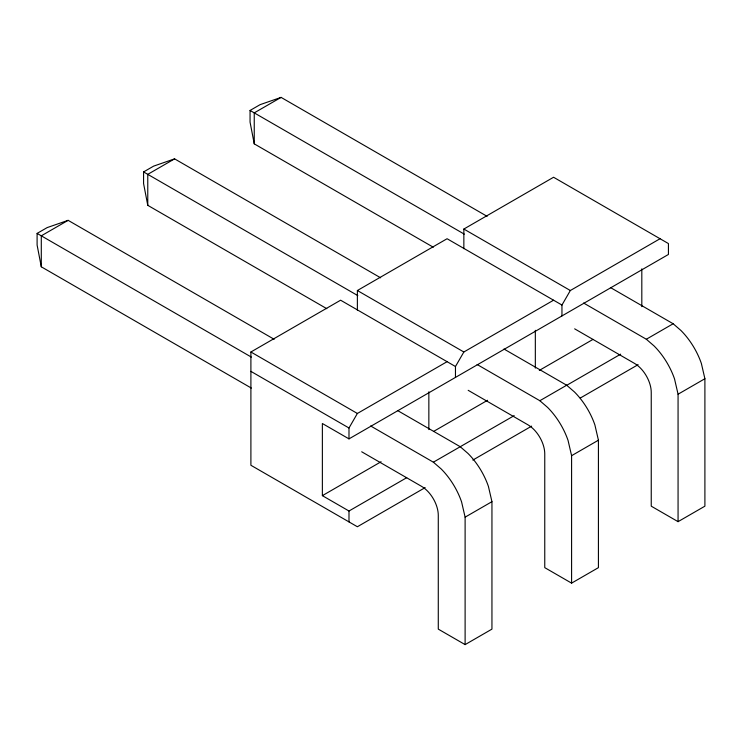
<?xml version="1.0" encoding="UTF-8"?>
<svg xmlns="http://www.w3.org/2000/svg" width="742" height="742" viewBox="0 0 742 742"><rect width="100%" height="100%" fill="white"/><g stroke="black" fill="none" stroke-linecap="round" stroke-linejoin="round"><path stroke-width="1.11" d="M406.709 477.69L348.99 511.015L322.371 495.647L322.371 423.515L348.99 438.884L348.99 427.995L357.375 413.47L447.083 361.679M455.467 377.409L455.467 366.52L463.852 351.996L553.569 300.204M561.954 315.934L561.954 305.045L570.338 290.521L660.046 238.729M251.334 388.075L41.292 266.805L37.1 245.027L37.1 233.405L47.163 227.599L68.125 220.337L274.16 339.289M326.805 308.691L147.769 205.33L143.577 183.552L143.577 171.931L153.64 166.125L174.602 158.862L380.637 277.814M433.282 247.216L254.246 143.855L250.054 122.078L250.054 110.456L260.117 104.65L281.079 97.388L487.114 216.339M68.125 220.337L41.292 235.826L41.292 266.805M174.602 158.862L147.769 174.351L147.769 205.33M281.079 97.388L254.246 112.877L254.246 143.855M425.157 487.615L357.375 526.746L250.898 465.271L250.898 351.996L340.606 300.204L455.467 366.52M357.375 310.175L357.375 290.521L447.083 238.729L561.954 305.045M463.852 248.7L463.852 229.046L553.569 177.255L668.431 243.571L668.431 254.46L348.99 438.884M322.371 495.647L381.082 461.747M433.829 431.297L487.568 400.272M539.313 370.397L593.043 339.372M370.657 425.982L433.374 462.192L514.187 415.641M477.134 364.507L539.851 400.717L566.684 385.228L574.456 391.962A52.543 30.339 60 0 1 594.889 424.925L598.423 440.201L598.423 567.649L571.59 583.138L544.758 567.649L544.758 453.891A23.716 13.69 60 0 0 527.998 424.851L468.174 390.311M566.925 385.191L620.664 354.166M583.611 303.033L646.328 339.242L673.161 323.753L680.933 330.487A52.543 30.339 60 0 1 701.366 363.45L704.9 378.726L704.9 506.174L678.067 521.663L651.244 506.174L651.244 392.416A23.716 13.69 60 0 0 634.475 363.376L574.651 328.836M472.83 460.086L531.634 426.14M580.3 398.037L638.111 364.665M491.946 501.675L491.946 629.123L465.113 644.612L465.113 517.165L491.946 501.675L488.412 486.4A52.543 30.339 60 0 0 467.979 453.436L460.198 446.703L397.48 410.493M571.59 583.138L571.59 455.69L598.423 440.201M678.067 521.663L678.067 394.215L704.9 378.726M610.443 287.544L673.161 323.753M463.852 229.046L570.338 290.521M250.054 110.456L464.288 234.138M503.966 349.018L566.684 385.228M357.375 290.521L463.852 351.996M143.577 171.931L357.811 295.613M250.898 351.996L357.375 413.47M37.1 233.405L251.334 357.087M250.898 371.362L348.99 427.995M361.697 451.785L421.512 486.325A23.716 13.69 60 0 1 438.281 515.365L438.281 629.123L465.113 644.612M646.328 339.242L654.11 345.976A52.543 30.339 60 0 1 674.534 378.939L678.067 394.215M539.851 400.717L547.633 407.451A52.543 30.339 60 0 1 568.057 440.414L571.59 455.69M433.374 462.192L441.147 468.925A52.543 30.339 60 0 1 461.58 501.889L465.113 517.165M641.811 268.864L641.811 306.641M535.334 330.338L535.334 368.115M428.848 391.813L428.848 429.59M348.99 511.015L348.99 521.904"/></g></svg>
